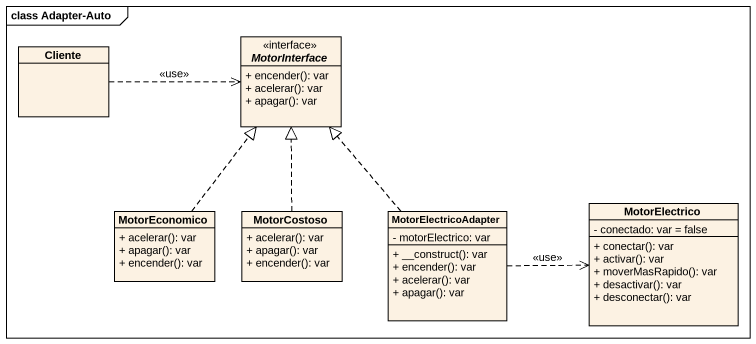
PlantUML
@startuml
mainframe class Adapter-Auto
hide circle
hide empty members
skinparam classAttributeIconSize 0
interface MotorInterface {
  + encender(): var
  + acelerar(): var
  + apagar(): var
}
class Cliente
class MotorEconomico {
  + acelerar(): var
  + apagar(): var
  + encender(): var
}
class MotorCostoso {
  + acelerar(): var
  + apagar(): var
  + encender(): var
}
class MotorElectricoAdapter {
  - motorElectrico: var
  + __construct(): var
  + encender(): var
  + acelerar(): var
  + apagar(): var
}
class MotorElectrico {
  - conectado: var = false
  + conectar(): var
  + activar(): var
  + moverMasRapido(): var
  + desactivar(): var
  + desconectar(): var
}
Cliente .right.> MotorInterface : <<use>>
MotorEconomico .up.|> MotorInterface
MotorCostoso .up.|> MotorInterface
MotorElectricoAdapter .up.|> MotorInterface
MotorElectricoAdapter .right.> MotorElectrico : <<use>>
@enduml
